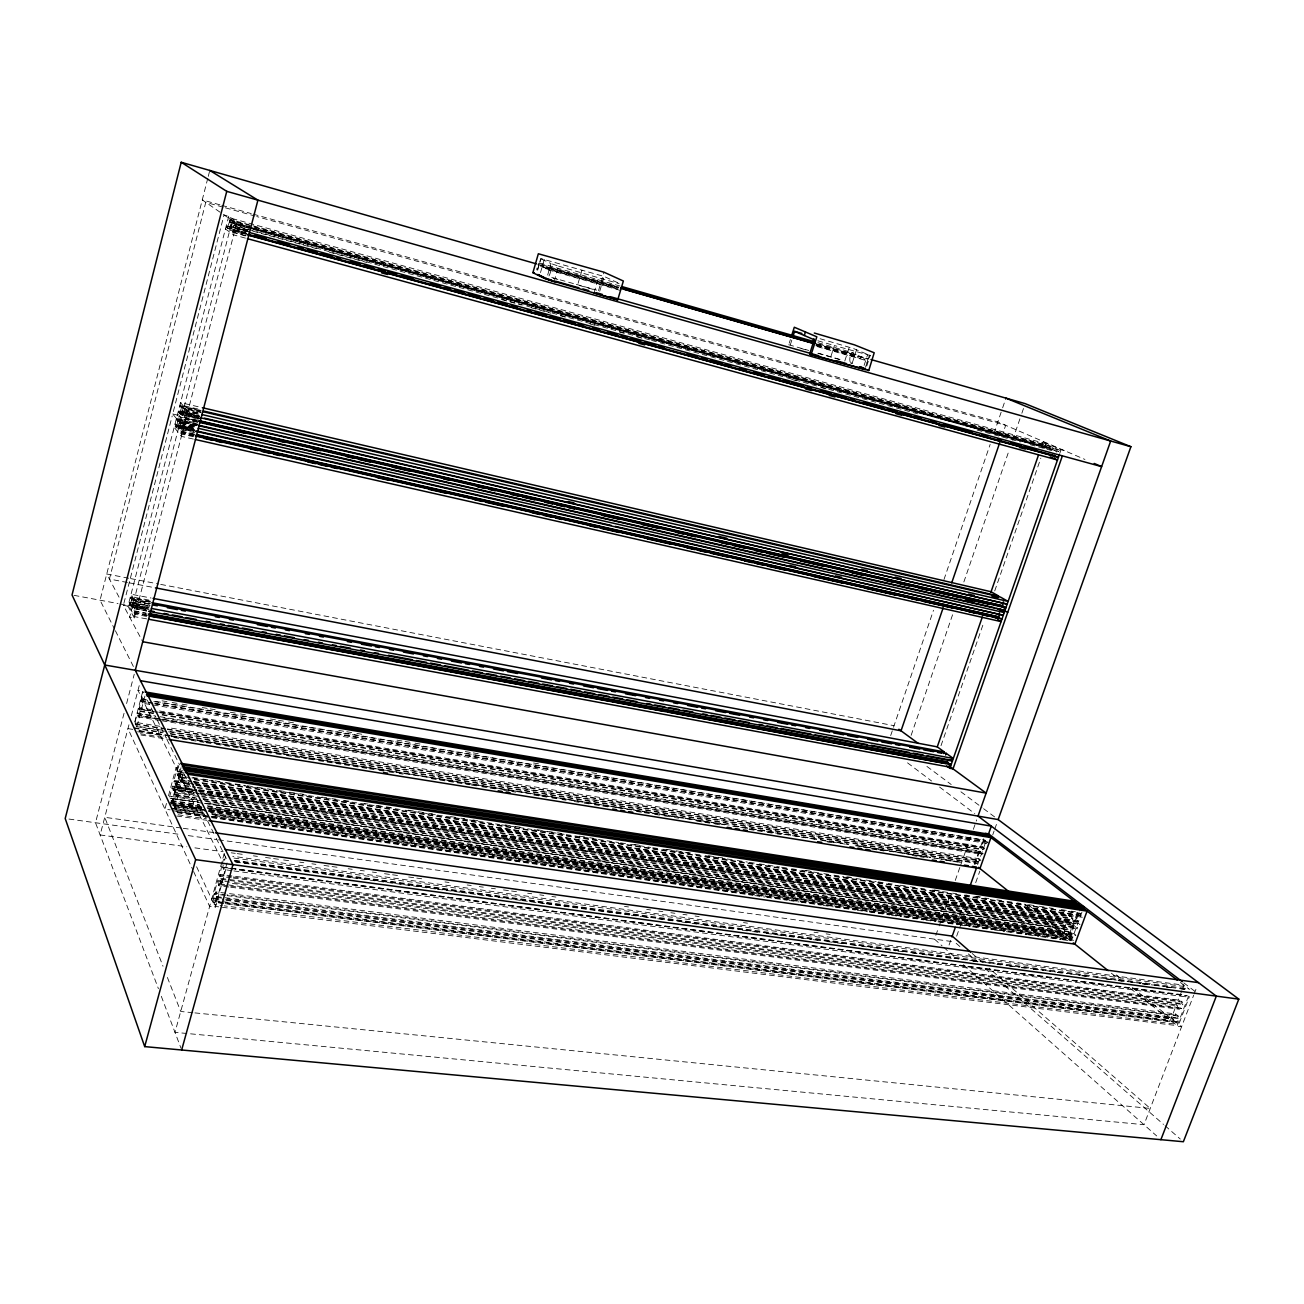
<?xml version="1.0" encoding="UTF-8"?>
<svg xmlns="http://www.w3.org/2000/svg" width="1304" height="1304" viewBox="0 0 1304 1304"><rect width="100%" height="100%" fill="white"/><g stroke="black" fill="none" stroke-linecap="round" stroke-linejoin="round"><path stroke-width="0.75" stroke-dasharray="5 3.75" d="M207.776 178.306L100.049 600.199L114.491 628.952M208.281 176.35L209.781 170.449M123.88 603.344L172.209 415.96M172.715 413.987L177.344 415.047L184.63 423.93L179.936 422.855L172.715 413.987L224.043 214.964L228.705 216.252L237.002 221.941L134.296 617.982L129.65 617.118L232.275 220.637M134.296 617.982L127.955 606.164L228.705 216.252M148.216 607.126L130.221 603.768L129.813 605.317L129.112 601.714L150.058 605.708M150.71 602.008L130.677 598.226L131.068 596.727L149.047 600.117M193.725 431.265L175.877 427.207L175.029 424.012L194.883 428.543M196.937 424.827L176.708 420.181L177.1 418.617L196.937 423.181M199.202 418.144L179.398 413.58L178.534 410.418L198.795 415.177M200.474 411.135L180.229 406.555L180.637 404.99L200.457 409.603M246.912 233.66L227.303 228.281L226.309 225.576L247.874 231.509M1050.6 446.278L232.014 219.985L228.396 217.491L1042.711 442.871L1050.6 446.278L1049.997 448.038L228.102 221.321L228.526 219.708L1052.736 447.207L1060.739 450.662L254.345 228.086M130.221 603.768L131.655 600.003L131.068 596.727M175.877 427.207L176.285 425.593L194.524 429.847M195.649 425.626L177.817 421.534L177.1 418.617M179.398 413.58L179.822 411.95L199.626 416.53M201.158 412.488L181.337 407.875L180.637 404.99M227.303 228.281L227.744 226.603L245.804 231.737M250.955 228.167L229.357 222.202L228.526 219.708M194.524 430.108L176.643 426.033L177.817 421.534M198.387 416.758L180.18 412.39L181.337 407.875M229.357 222.202L227.744 226.603M149.047 603.833L133.041 600.834L131.851 607.012L132.6 608.397L146.586 611.005M194.866 432.798L178.99 429.195L178.322 425.837L179.349 421.86L195.518 425.87M198.42 419.138L182.544 415.471L181.875 412.145L183.766 406.424L180.555 402.626L200.376 407.255M248.037 231.183L230.368 226.325L232.014 219.985M149.324 604.339L133.318 601.34L133.839 599.302L131.052 594.216L151.052 598.014M179.659 422.235L180.213 420.132L177.034 416.253L196.839 420.817M246.521 233.302L230.824 228.999L229.863 228.314L230.368 226.325M132.6 608.397L133.073 606.556L147.336 609.653M178.99 429.195L179.496 427.272L193.693 430.825M194.72 426.848L180.832 423.67L181.077 421.192L184.304 425.137L196.219 427.859M182.544 415.471L183.049 413.547L199.202 417.59M198.257 413.14L184.386 409.929L184.63 407.451L187.89 411.314L199.789 414.069M230.824 228.999L232.992 220.669L236.676 223.212L252.373 227.548M133.334 607.045L134.589 600.671L137.442 605.855M179.789 427.647L180.832 423.67M183.359 413.922L184.386 409.929M146.602 616.384L134.589 614.151L134.002 610.745L135.143 606.376L149.129 609.001M194.866 434.574L180.963 431.412L181.778 426.424L182.544 425.3L196.448 428.478M196.415 420.377L184.532 417.639L185.347 412.651L186.13 411.51L198.012 414.264M245.282 235.926L232.634 232.079L233.872 225.364L649.653 339.855M193.204 436.693L181.305 434.004L180.963 431.412M197.197 421.306L185.298 418.568L184.875 420.214L184.532 417.639M253.237 229.471L1058.897 451.543L234.72 224.011L233.872 225.364M134.589 614.151L134.997 612.587L147.01 614.803M146.602 610.924L136.61 609.066L135.86 605.447L135.143 606.376M181.305 434.004L181.729 432.357L193.628 435.063M183.44 428.478L182.544 425.3M233.497 232.699L233.938 230.987L245.722 234.215M247.548 229.928L235.779 226.684L234.72 224.011M124.043 713.288L95.502 822.726L158.42 988.693M126.602 703.524L134.247 674.201M128.966 724.779L100.131 834.951L186.847 846.769M131.296 715.847L140.506 680.704M134.801 721.748L142.821 691.136L137.98 690.321L222.169 860.95M134.964 722.351L137.409 713.011L155.502 715.961M157.034 712.228L138.974 709.262L143.032 691.576L143.636 692.766M160.164 720.509L138.061 716.907L137.409 713.011M138.974 709.262L139.398 707.648L151.443 709.637M986.932 843.476L142.152 703.133L141.565 699.009L142.886 695.57M159.936 726.312L135.844 722.416L135.355 724.323L165.461 729.18M138.061 716.907L138.485 715.244L160.604 718.863M156.92 718.911L138.827 715.961L140.017 711.43L139.398 707.648M142.152 703.133L142.658 701.21L152.682 702.889M152.992 703.475L142.951 701.813L143.701 697.216M136.969 726.344L145.037 695.602M166.456 803.427L164.923 809.099L170.172 809.865M168.477 795.864L176.073 767.518L181.321 768.317M169.536 797.005L172.454 786.116L196.594 789.702M188.298 784.258L173.758 781.243L178.648 762.97M193.399 793.533L173.253 790.55L172.454 786.116M174.198 782.155L174.671 780.411L186.749 782.221M189.862 777.591L177.784 775.766L177.051 771.055L179.365 764.388M202.43 803.166L170.221 798.456L170.775 796.385L1066.493 927.877L1068.807 929.703L1069.052 932.001L1067.797 935.408L208.591 811.006M173.253 790.55L173.725 788.773L191.867 791.463M198.273 793.191L174.133 789.605L175.437 784.715L174.671 780.411M170.351 805.481L171.72 798.39L170.775 796.385M177.784 775.766L178.355 773.679L184.386 774.592M184.728 775.309L178.697 774.38L179.512 769.36M171.411 803.59L181.028 767.746M171.688 804.193L180.816 770.208M172.389 803.085L175.339 792.115L193.432 794.788M197.23 791.137L177.1 788.138L181.093 770.68M192.796 783.541L180.718 781.732L179.756 779.759L181.142 772.653L185.168 773.256M196.301 799.564L176.138 796.597L175.339 792.115M177.1 788.138L177.572 786.393L191.655 788.496M201.272 808.643L173.09 804.552L173.644 802.482L199.822 806.279M182.299 770.273L181.142 772.653M176.138 796.597L176.627 794.821L194.769 797.494M177.572 786.393L178.355 790.746L177.034 795.668L195.144 798.325M173.644 802.482L174.035 806.573L206.505 811.284M180.718 781.732L181.272 779.645L191.346 781.161M183.277 772.229L181.631 780.362L191.704 781.878M174.801 807.844L183.994 773.679M224.239 853.403L174.98 1032.344L1143.999 1124.7L1193.682 995.213M229.797 882.058L217.686 880.493L212.226 900.347L1170.519 1020.331L1176.42 1004.879L231.819 882.319M231.33 877.804L219.691 876.272L221.664 866.084M222.153 864.275L224.663 855.196M223.147 903.395L213.057 902.14L213.563 898L214.85 893.321L224.956 894.609M228.803 886.981L218.713 885.677L217.686 880.493M219.691 876.272L220.213 874.381L1179.843 1000.233L1182.255 1002.108L1181.685 1003.591L1182.842 1004.487L1181.261 1008.644L219.74 884.748L219.251 883.737L218.713 885.677M225.347 895.44L215.258 894.169L215.877 891.92L1175.54 1013.941L1178.262 1016.093L1177.593 1017.854L1178.571 1018.636L1177.17 1022.287L225.625 903.444M231.916 870.664L223.848 869.605L222.674 867.225L223.294 864.959M225.51 856.924L224.598 860.232L224.19 859.417M219.74 884.748L221.207 879.401L220.213 874.381M223.18 902.319L215.095 901.308L214.198 904.601L222.267 905.595M223.603 903.199L215.519 902.189L217.018 894.348L215.877 891.92M223.848 869.605L224.467 867.323L1187.292 995.865L234.981 869.524M227.043 862.906L215.03 906.394L1177.202 1025.661L1188.596 995.963M193.611 871.545L209.634 906.443L215.372 907.144L226.342 867.404M537.329 269.895L541.095 258.616L604.127 276.464L619.188 283.375M537.704 270.156L540.638 258.632M540.492 272.569L544.322 259.414M547.664 275.03L551.005 263.571L540.997 258.844M554.151 281.436L558.617 266.163L551.005 263.571M581.991 270.107L577.607 284.973L596.042 290.205M593.988 292.895L598.487 277.752L619.09 283.653M598.52 290.662L603.996 272.21M599.726 291.248L604.127 276.464M791.805 340.132L790.142 345.397L788.724 344.761L790.403 339.513M830.99 356.204L834.43 345.544L870.208 355.487L853.403 348.51L818.407 338.225M844.78 361.045L849.263 347.223M856.581 349.684L852.082 363.523L850.713 362.985M864.096 365.446L867.535 354.9M865.465 367.337L869.458 355.095M866.769 366L870.208 355.487M890.681 735.554L933.501 610.239M943.966 579.579L990.144 444.419M993.892 433.45L1002.205 409.114M1002.646 407.793L1005.938 398.144M1001.733 436.824L1005.677 425.3L256.758 216.545M911.121 735.358L953.305 612.635M963.852 581.959L1009.329 449.668M1012.621 440.067L1021.195 415.145M1021.863 413.238L1023.836 407.484M1044.178 448.527L1046.183 442.741L1043.07 441.877L1041.733 445.691L1043.07 446.18L1043.51 444.876L1045.368 445.691L1045.808 447.37L252.911 228.705M940.999 745.692L983.428 623.491M994.724 590.94L1040.836 458.144M1052.736 447.207L1052.882 449.293L228.95 221.924M1056.55 452.048L1057.006 450.728M1059.761 453.433L1061.097 449.652L1043.07 441.877M935.832 935.359L938.505 927.78M939.19 925.889L950.567 893.713M955.245 880.461L959.94 867.209M960.608 865.302L970.649 836.907M973.338 829.344L976.68 819.874M974.414 864.128L983.428 838.765M974.952 864.568L979.777 850.99L157.523 716.303M159.463 710.957L982.466 846.801L982.01 848.089L981.064 847.356L985.286 835.44M170.514 734.103L977.234 863.492L977.658 859.744L978.359 860.298L978.913 858.749L167.971 727.599M162.609 719.189L982.499 853.126L982.026 854.462L979.777 850.99M155.616 701.356L985.449 840.363L984.895 841.911L155.404 703.834M949.067 945.025L951.235 938.896M956.68 923.607L966.867 894.935M977.641 864.65L986.003 841.113M982.466 846.801L984.259 848.187L983.803 849.491L161.794 714.364M956.647 936.19L970.942 896.044M975.702 882.661L979.793 871.186M992.719 834.87L994.088 831.039M994.756 829.132L996.81 823.394M198.599 790.012L1067.357 919.532L1062.059 933.941L207.874 810.126M194.801 783.443L1070.372 915.131L1069.867 916.5L1068.775 915.669L1070.111 912.05M1063.754 935.294L1065.075 928.872L206.113 803.068M1067.357 919.532L1069.965 923.395L1070.486 921.977L199.919 792.653M204.435 803.46L1065.89 929.507L1066.493 927.877M200.294 793.484L1071.48 922.759L1072.899 918.88L1070.372 915.131M208.314 810.306L1066.949 934.756L1066.069 937.136L211.525 813.875M1077.186 912.914L1067.78 938.489L212.177 815.326M1081.945 912.148L1071.855 939.548L1068.481 939.059L1077.886 913.468M211.933 813.973L1070.877 937.869L1071.692 938.521L1070.812 940.917L1069.101 939.548L1074.431 925.074L201.484 795.978M199.708 789.702L1077.463 920.657L1076.957 922.042L1075.865 921.178L1080.543 908.464M1070.877 937.869L1072.132 934.463L208.982 809.116M202.821 798.667L1077.593 927.551L1077.071 928.953L1074.431 925.074M209.325 809.8L1072.947 935.098L1073.551 933.452L207.874 807.453M194.818 783.851L1082.548 917.299L1080.185 915.473L1079.973 913.191L192.047 778.814M1179.843 1000.233L1179.272 1001.716L1178.017 1000.722L1181.962 990.388M1182.63 988.66L1183.95 985.205L232.715 856.288M225.168 903.656L1172.508 1021.912L1173.486 1019.353L1172.541 1018.603L1173.926 1014.952L226.961 894.854M1176.42 1004.879L1177.691 1005.873L1177.121 1007.373L1179.517 1009.263L1180.087 1007.747L217.686 883.558M1175.54 1013.941L1174.871 1015.702L1173.926 1014.952M1180.935 988.774L1184.961 989.328L1185.955 986.737L233.595 857.999M225.201 902.564L1176.192 1021.505L1175.214 1024.064L224.288 905.856M233.921 870.942L1185.629 996.859L1186.298 995.099M1132.279 987.568L1181.571 1026.753L1178.034 1026.313L1189.411 996.598M1194.138 994.023L1197.039 986.443M192.862 1012.703L180.718 1011.48L166.7 975.669M194.883 1012.898L1150.242 1108.433L989.068 968.171M216.399 896.598L1177.593 1017.854M216.806 897.478L224.891 898.505M226.912 898.766L1178.571 1018.636M213.563 898L223.652 899.271M225.673 899.532L1172.541 1018.603M213.954 898.847L224.06 900.119M226.081 900.379L1173.486 1019.353M227.124 895.62L1178.262 1016.093M218.224 881.602L224.288 882.4M232.373 883.444L1177.691 1005.873M230.824 887.242L1179.517 1009.263M219.153 875.163L231.264 876.744M233.286 877.005L1178.017 1000.722M233.351 878.065L1182.255 1002.108M220.718 878.391L1181.685 1003.591M221.207 879.401L1182.842 1004.487M222.674 867.225L1182.891 994.756L1185.629 996.859M232.96 869.263L224.467 867.323M234.753 860.363L1188.694 988.839M234.28 860.77L1184.961 989.328M234.687 861.585L958.994 958.945M961.015 959.222L971.105 960.575M973.126 960.852L983.216 962.205M985.221 962.466L995.311 963.835M997.332 964.096L1007.421 965.449M1009.443 965.726L1019.532 967.079M1021.537 967.356L1031.627 968.709M1033.648 968.986L1043.738 970.339M1045.759 970.616L1055.849 971.969M1057.854 972.23L1067.943 973.599M1069.965 973.86L1080.054 975.213M1082.075 975.49L1088.123 976.305M1096.191 977.381L1104.26 978.473M1106.281 978.75L1116.371 980.103M1118.392 980.364L1128.482 981.733M1130.486 981.994L1140.576 983.346M1142.597 983.624L1152.687 984.976M1154.708 985.254L1164.798 986.606M1166.803 986.884L1172.866 987.698M235.633 862.091L326.505 874.299M328.526 874.576L350.727 877.559M352.748 877.82L411.314 885.693M413.319 885.97L435.536 888.953M437.557 889.214L459.774 892.197M461.779 892.474L496.107 897.087M498.128 897.364L520.345 900.347M522.366 900.608L544.567 903.591M546.588 903.868L605.154 911.74M607.175 912.001L629.376 914.984M631.397 915.261L641.503 916.614M643.524 916.891L649.571 917.706M657.656 918.782L665.725 919.874M667.746 920.135L673.809 920.95M681.878 922.042L689.963 923.118M691.984 923.395L702.074 924.748M704.095 925.025L714.184 926.378M716.206 926.655L726.295 928.008M728.317 928.285L734.38 929.1M742.465 930.176L750.533 931.268M752.555 931.529L758.618 932.344M766.687 933.436L774.772 934.512M776.776 934.789L786.882 936.142M788.904 936.419L798.993 937.772M801.015 938.049L811.104 939.402M813.125 939.679L819.189 940.477M827.258 941.569L835.342 942.662M837.364 942.922L843.411 943.737M851.496 944.829L859.564 945.905M861.585 946.182L871.691 947.535M873.713 947.812L883.802 949.165M885.823 949.442L895.913 950.795M897.934 951.056L903.998 951.871M912.066 952.963L920.151 954.039M922.172 954.316L928.22 955.131M936.305 956.223L944.373 957.299M946.394 957.576L952.458 958.391M972.654 961.097L976.68 961.635M996.875 964.357L1000.918 964.895M1008.986 965.987L1013.029 966.525M1021.114 967.617L1025.14 968.155M1033.224 969.231L1037.267 969.785M1057.446 972.491L1061.489 973.029M1081.684 975.751L1085.727 976.288M1105.922 978.994L1109.948 979.548M1118.033 980.624L1122.076 981.178M1142.255 983.884L1146.297 984.422M1166.493 987.144L1170.536 987.682M194.915 847.861L223.147 851.708M231.215 852.816L235.258 853.354M237.263 853.631L245.331 854.739M253.4 855.831L257.442 856.386M265.511 857.478L271.558 858.309M273.579 858.586L281.631 859.678M283.653 859.955L291.721 861.047M299.79 862.156L303.816 862.71M311.884 863.802L315.927 864.356M323.995 865.448L330.042 866.28M332.064 866.557L340.132 867.649M348.184 868.741L352.227 869.295M360.295 870.404L364.321 870.942M372.39 872.05L376.432 872.604M384.484 873.696L390.548 874.528M392.553 874.788L400.621 875.897M408.69 876.989L414.737 877.82M416.758 878.097L424.827 879.189M444.99 881.944L449.032 882.482M467.174 884.96L471.217 885.514M479.285 886.606L483.311 887.16M491.38 888.252L495.406 888.806M503.474 889.915L509.538 890.73M511.543 891.007L519.611 892.099M527.68 893.207L531.722 893.762M539.774 894.854L543.817 895.408M551.885 896.5L555.911 897.054M624.486 906.394L628.512 906.948M646.67 909.426L650.696 909.964M658.764 911.072L662.807 911.61M670.875 912.719L674.901 913.273M682.97 914.365L687.012 914.919M695.065 916.011L699.107 916.565M743.476 922.613L747.502 923.15M814.055 932.23L818.097 932.784M826.165 933.876L830.192 934.43M68.982 819.059L180.213 834.478M188.265 835.603L216.513 839.515M218.518 839.809L954.609 941.928M181.24 828.024L104.744 817.298L163.016 966.231M183.261 828.301L213.448 832.539M178.11 814.788L206.342 818.831M176.79 816.011L206.994 820.314M172.03 805.041L206.293 810.012M174.377 806.051L206.57 810.713M208.314 811.528L1073.29 936.663M174.394 807.306L202.56 811.381M210.612 812.539L1074.137 937.331M175.258 808.643L203.473 812.702M171.606 808.154L203.864 812.816M171.932 808.871L204.141 813.5M212.193 814.658L1071.692 938.521M175.926 810.11L204.125 814.169M172.438 810.68L204.679 815.326M212.748 816.483L1069.101 939.548M176.92 811.479L209.178 816.108M211.183 816.402L1074.04 940.38M177.246 812.213L209.455 816.826M211.46 817.119L1070.861 940.477M177.165 812.751L752.799 895.31M754.804 895.604L764.877 897.038M766.882 897.331L787.013 900.216M789.034 900.51L799.091 901.944M801.112 902.238L821.227 905.123M823.248 905.416L833.305 906.851M835.326 907.144L855.44 910.029M857.461 910.322L867.519 911.757M869.54 912.05L889.67 914.935M891.675 915.229L901.749 916.663M903.754 916.956L923.884 919.842M925.889 920.135L935.962 921.569M937.967 921.863L946.019 923.02M948.041 923.313L958.098 924.748M960.103 925.041L970.176 926.476M972.181 926.769L980.233 927.926M982.254 928.22L992.311 929.654M994.333 929.948L1004.39 931.382M1006.411 931.675L1014.447 932.833M1016.468 933.126L1026.525 934.56M1028.546 934.854L1038.603 936.288M1040.625 936.582L1048.677 937.739M1050.682 938.032L1060.739 939.467M1062.76 939.76L1070.812 940.917M198.061 801.895L170.221 798.456M171.72 798.39L197.931 802.221M205.983 803.411L1068.807 929.703M171.166 800.46L199.382 804.568M207.45 805.742L1068.204 931.349M171.509 801.178L199.675 805.285M207.727 806.459L1069.052 932.001M170.759 802.335L205.038 807.323M207.059 807.616L1063.836 932.262M171.085 803.036L205.298 808.007M207.32 808.301L1064.634 932.914M200.93 807.942L173.09 804.552M174.606 804.503L200.816 808.301M208.885 809.474L1075.914 935.31L1073.551 933.452M173.628 805.155L205.869 809.833M178.355 790.746L194.459 793.125M196.464 793.435L1080.038 924.438M201.468 794.723L1069.965 923.395M175.779 793.044L199.936 796.614M201.941 796.907L1075.523 925.921M175.306 794.837L195.421 797.803M203.473 798.993L1075.001 927.34M203.196 799.515L1076.582 928.024M204.353 800.754L1077.071 928.953M196.35 785.464L1069.867 916.5M175.046 783.883L195.144 786.882M197.165 787.192L1071.921 918.114M175.437 784.715L195.567 787.73M197.572 788.023L1072.899 918.88M176.643 787.208L196.774 790.208M198.778 790.517L1075.865 921.178M172.894 787.029L197.051 790.615M199.056 790.925L1068.432 920.379M178.42 788.154L196.513 790.843M198.534 791.137L1079.549 922.27L1077.463 920.657M199.235 791.43L1076.957 922.042M172.421 788.806L192.536 791.789M200.066 793.174L1079.027 923.656M192.878 777.526L200.93 778.749M202.951 779.058L213.025 780.591M215.03 780.884L223.098 782.107M225.103 782.416L233.155 783.639M235.176 783.948L245.25 785.464M247.271 785.774L255.323 786.997M257.344 787.306L265.397 788.529M267.401 788.838L271.444 789.442M279.496 790.664L287.548 791.887M289.57 792.196L297.622 793.419M299.643 793.712L303.669 794.332M321.795 797.086L329.863 798.292M331.868 798.602L335.894 799.222M343.963 800.444L352.015 801.667M364.109 803.492L368.135 804.112M376.188 805.334L384.256 806.54M386.261 806.85L394.313 808.072M408.429 810.208L416.481 811.43M418.486 811.74L426.555 812.962M428.56 813.272L432.602 813.875M450.728 816.63L458.78 817.852M460.801 818.162L464.827 818.765M472.879 819.988L480.948 821.21M505.121 824.878L513.173 826.1M515.194 826.41L523.246 827.632M537.346 829.768L545.398 830.99M547.419 831.284L555.471 832.506M557.493 832.816L561.519 833.435M579.644 836.174L587.713 837.396M589.718 837.706L593.76 838.325M634.037 844.421L642.106 845.644M666.279 849.311L674.331 850.534M676.352 850.844L684.404 852.066M686.426 852.376L690.452 852.979M708.577 855.734L716.629 856.956M718.651 857.25L722.677 857.869M805.269 870.387L813.337 871.61M847.567 876.81L851.61 877.413M934.202 889.947L942.254 891.17M976.5 896.353L980.526 896.973M191.884 777.901L274.394 790.403M276.399 790.697L306.603 795.277M308.608 795.587L403.197 809.914M405.218 810.224L435.406 814.788M437.411 815.098L467.598 819.678M469.619 819.971L499.807 824.552M501.812 824.861L531.999 829.425M534.021 829.735L564.208 834.315M566.213 834.609L596.401 839.189M598.422 839.499L618.552 842.547M620.557 842.857L628.609 844.063M630.614 844.373L650.745 847.421M652.766 847.73L660.802 848.953M662.823 849.246L682.954 852.311M684.959 852.604L693.011 853.827M695.016 854.136L703.068 855.359M705.089 855.652L725.22 858.7M727.224 859.01L735.277 860.232M737.282 860.542L747.355 862.058M749.36 862.368L757.412 863.59M759.433 863.9L779.547 866.948M781.569 867.241L789.621 868.464M791.626 868.774L799.678 869.996M801.683 870.29L811.756 871.822M813.761 872.131L821.813 873.354M823.835 873.647L831.887 874.87M833.892 875.18L843.949 876.695M845.97 877.005L854.022 878.228M856.027 878.537L864.079 879.744M866.101 880.053L876.158 881.586M878.162 881.879L886.215 883.101M888.236 883.411L892.262 884.014M900.314 885.237L908.35 886.459M910.371 886.769L918.423 887.991M920.428 888.285L924.454 888.904M932.507 890.127L940.559 891.333M942.564 891.643L950.616 892.865M952.637 893.175L956.663 893.778M964.716 895L972.768 896.223M974.773 896.516L982.825 897.739M984.83 898.048L988.856 898.652M996.908 899.874L1004.96 901.097M1006.981 901.406L1015.017 902.629M1017.038 902.922L1021.065 903.542M1029.117 904.764L1037.169 905.97M1039.174 906.28L1047.226 907.502M1049.231 907.812L1053.257 908.415M1061.309 909.638L1069.361 910.86M1071.383 911.154L1075.409 911.773M179.968 776.988L190.042 778.504M180.311 777.673L186.358 778.586M194.41 779.808L1080.788 913.811M193.367 781.471L1083.151 915.636M179.756 779.759L191.835 781.569M193.856 781.878L1080.185 915.473M193.709 782.172L1084.015 916.288M173.758 781.243L193.872 784.258M195.877 784.552L1068.775 915.669M175.502 782.139L193.611 784.861M195.616 785.155L1072.426 916.728M177.051 771.055L183.098 771.984L215.372 836.581M177.393 771.74L183.424 772.653M176.839 773.81L184.891 775.032M132.796 729.392L127.955 728.61L192.764 869.703M139.12 730.631L169.275 735.456M171.28 735.782L732.033 825.53M734.038 825.856L848.611 844.193M856.646 845.481L935.033 858.016M937.038 858.342L961.162 862.205M139.023 730.81L165.152 734.983M167.156 735.309L725.774 824.698M733.826 825.97L848.35 844.307M860.412 846.231L930.746 857.494M932.751 857.804L960.885 862.303M139.414 731.251L169.569 736.075M171.59 736.401L615.993 807.469M618.014 807.795L724.584 824.829M732.636 826.117L738.667 827.095M740.672 827.404L815.082 839.303M823.134 840.591L847.258 844.454M855.31 845.742L861.341 846.703M863.346 847.029L927.698 857.315M945.791 860.216L951.822 861.178M953.843 861.504L957.853 862.14M137.605 731.723L163.75 735.912M173.807 737.51L203.978 742.335M205.999 742.661L214.035 743.932M216.056 744.258L264.321 751.968M266.342 752.294L274.394 753.582M276.399 753.908L284.451 755.195M286.456 755.505L306.57 758.716M308.592 759.042L316.627 760.33M318.649 760.656L366.913 768.366M368.934 768.692L376.97 769.963M378.991 770.289L387.027 771.577M389.048 771.903L397.101 773.191M399.105 773.5L403.132 774.152M431.298 778.651L469.505 784.747M471.526 785.073L479.562 786.361M481.583 786.687L495.667 788.936M503.703 790.224L509.734 791.186M511.755 791.495L515.781 792.147M533.874 795.032L539.921 795.994M541.926 796.32L549.978 797.608M551.983 797.934L560.035 799.222M562.04 799.531L566.066 800.183M574.119 801.471L582.154 802.742M584.176 803.068L592.212 804.356M594.233 804.682L608.316 806.931M636.466 811.43L642.513 812.392M644.518 812.718L652.571 813.989M654.575 814.315L662.628 815.603M664.632 815.929L672.685 817.217M674.69 817.526L678.716 818.178M696.825 821.064L702.856 822.025M704.861 822.351L712.913 823.639M714.918 823.965L720.965 824.927M749.115 829.425L755.163 830.387M757.168 830.713L765.22 832.001M767.225 832.311L775.277 833.598M777.282 833.924L781.308 834.56M827.567 841.96L831.593 842.596M871.822 849.034L877.869 849.996M879.874 850.306L883.9 850.958M912.05 855.457L918.097 856.418M920.102 856.744L924.129 857.38M140.392 733.744L166.521 737.917M140.979 735L167.14 739.156M135.078 723.736L165.233 728.61M167.254 728.936L980.934 860.347L978.913 858.749M167.466 729.506L978.359 860.298M162.283 730.224L136.138 726.018L135.844 722.416M170.319 731.511L980.396 861.895M136.431 726.621L166.602 731.479M168.607 731.805L979.108 862.156M134.035 727.713L162.185 732.229M170.221 733.516L976.533 862.938M134.312 728.3L162.478 732.815M137.784 713.777L155.844 716.744M163.88 718.048L980.706 851.74M137.36 715.423L161.435 719.352M163.44 719.678L980.249 853.06M158.941 719.237L983.363 853.81M162.169 720.835L982.026 854.462M138.599 708.496L150.628 710.468M160.669 712.131L981.064 847.356M140.099 709.115L158.191 712.098M160.196 712.424L984.259 848.187M159.039 712.571L982.01 848.089M139.675 710.729L153.742 713.043M140.017 711.43L154.068 713.744M162.087 715.048L982.662 849.833M141.565 699.009L147.58 700.003M141.843 699.58L145.869 700.248M153.888 701.585L985.449 840.363M154.687 703.215L987.487 841.928M141.337 701.487L147.368 702.497M154.997 703.818L988.22 842.498M162.071 700.835L170.107 702.171M172.112 702.514L180.148 703.85M182.152 704.193L190.188 705.529M202.234 707.55L208.249 708.561M210.27 708.887L218.29 710.24M230.335 712.261L238.371 713.598M240.376 713.94L248.412 715.277M270.498 718.977L276.529 719.987M278.534 720.313L286.57 721.666M288.575 721.992L296.611 723.345M338.779 730.403L344.794 731.414M346.815 731.74L354.835 733.092M356.856 733.418L364.875 734.771M397.003 740.15L403.034 741.161M405.039 741.487L413.075 742.84M415.079 743.166L423.115 744.519M465.283 751.577L471.298 752.587M473.319 752.913L481.339 754.266M533.548 763.003L539.579 763.997M591.788 772.734L597.803 773.745M134.002 610.745L145.999 612.978M134.328 611.348L146.325 613.581M133.921 612.913L145.918 615.146M147.466 615.667L134.997 612.587M146.635 618.878L134.638 616.662L128.297 604.877L148.297 608.609M134.328 603.198L150.335 606.197M129.569 602.562L149.585 606.311M129.161 604.111L149.178 607.86M132.323 605.17L148.33 608.153M74.035 595.341L118.061 603.556M120.066 603.931L149.064 609.538M127.955 606.164L123.375 605.317L142.723 641.731M131.851 607.012L145.852 609.62M136.138 608.202L146.146 610.076M150.237 601.16L130.221 597.395L130.677 598.226M133.839 599.302L149.846 602.318M131.345 599.433L149.341 602.823M131.655 600.003L150.579 603.687M128.721 578.226L106.732 573.988L119.039 597.167M130.71 578.601L158.697 583.996M160.685 584.388L894.055 725.692M127.417 582.497L109.422 579.041L205.771 202.332L223.424 207.255M129.422 582.872L153.399 587.468M193.302 439.057L181.403 436.367L174.182 427.288L194.035 431.82M180.604 430.956L194.492 434.118M194.166 435.732L181.729 432.357M180.539 433.042L194.443 436.204M177.849 419.529L198.045 424.224M198.029 424.55L176.187 419.529L176.708 420.181M196.888 425.283L184.972 422.561L177.686 413.71L199.479 418.731M177.458 421.094L197.295 425.642M180.522 423.295L196.399 426.93M183.31 426.245L193.236 428.494M175.551 424.664L193.383 428.739M178.322 425.837L194.214 429.456M182.902 427.826L194.801 430.532M175.127 426.278L194.948 430.793M178.648 412.667L198.909 417.41M181.68 414.427L199.528 418.551M184.157 417.198L198.061 420.393M197.752 421.958L185.298 418.568M184.108 419.285L197.98 422.463M181.386 405.886L201.191 410.499M199.512 410.532L179.707 405.919L180.229 406.555M180.979 407.451L200.783 412.048M184.076 409.554L197.947 412.781M179.072 411.053L199.202 415.862M181.875 412.145L199.691 416.269M232.634 232.079L246.358 235.828M245.413 238.11L233.644 234.899L225.413 228.982L246.994 234.899M651.625 340.393L919.173 414.216M977.185 430.043L1020.331 441.926M1030.144 444.631L1055.637 451.64M235.16 226.26L250.841 230.58M252.813 231.118L319.447 249.455M329.26 252.161L366.489 262.414M501.747 299.643L521.356 305.038M531.152 307.728L550.761 313.123M560.557 315.829L568.397 317.98M589.962 323.914L597.803 326.065M619.351 332.015L627.208 334.166M637.004 336.856L644.844 339.024M791.854 379.48L799.694 381.648M821.259 387.581L829.099 389.733M230.026 226.065L247.678 230.922M226.896 225.999L247.385 231.558M229.863 228.314L245.559 232.617M226.456 227.678L246.097 233.057M232.65 230.075L246.798 234.133M1061.097 449.652L1064.243 450.532M229.374 220.294L247.026 225.168M254.867 227.336L1045.368 445.691M251.053 227.418L228.102 221.321M253.009 227.955L1049.997 448.038M235.6 224.614L251.281 228.933M219.903 204.826L202.267 199.903L221.794 213.4M221.859 205.38L251.248 213.579M253.204 214.133L997.821 421.909L1084.944 459.448M225.38 207.809L254.785 215.991M551.755 277.507L574.445 283.848M553.124 278.127L560.655 280.23M576.335 284.37L596.661 290.14M788.724 344.761L808.741 350.45M801.015 348.478L808.268 350.531M542.105 264.842L618.178 286.603M819.124 344.109L856.19 354.721M538.422 264.435L618.618 287.369M816.19 343.881L869.018 358.991M620.068 286.049L539.758 263.049A3.847 1.369 -75.2 0 1 540.247 265.967A5.493 1.956 -75.2 0 1 542.92 267.255A5.509 1.972 -75.2 0 1 545.61 268.559A5.526 1.972 -75.2 0 1 548.332 269.863A3.896 1.402 -75.2 0 1 550.223 268.053L618.569 287.597M815.815 343.995L866.589 358.518A3.602 1.777 -73.6 0 1 867.404 361.355L867.062 362.708A6.895 3.407 -73.6 0 1 865.563 365.805M547.484 267.418L617.623 287.467M816.369 344.289L863.118 357.671M540.247 265.967L618.178 288.233M816.923 345.038L853.941 355.617A5.086 2.494 -73.7 0 1 857.396 357.084A5.102 2.494 -73.6 0 1 860.852 358.551A5.118 2.51 -73.6 0 1 864.34 360.051A3.602 1.777 -73.6 0 1 866.589 358.518M542.92 267.255L617.151 288.461M816.369 345.364L857.396 357.084M545.61 268.559L618.063 289.243M815.815 345.707L860.852 358.551M548.332 269.863L622.448 291.02M817.526 346.685L864.34 360.051M817.885 340.8L834.43 345.544M817.885 342.707L853.142 352.813A3.57 1.744 -73.6 0 1 853.941 355.617M818.407 353.237L843.558 360.474M817.804 353.27L842.857 360.491M558.617 266.163L598.487 277.752M850.876 362.805L852.702 363.457M223.424 214.524L249.471 232.519M926.916 766.41L951.203 784.535M960.918 791.789L981.977 807.486M983.591 808.692L994.936 817.152M907.551 762.856L931.578 780.998M939.581 787.045L974.821 813.663M1183.82 982.906L1195.1 991.496M1180.381 982.482L1189.525 989.475M1070.486 921.977L1071.48 922.759M1180.087 1007.747L1181.261 1008.644M1066.949 934.756L1067.797 935.408M1176.192 1021.505L1177.17 1022.287M1027.894 904.585L1071.855 939.548M1116.387 974.936L1124.325 981.244M1024.585 904.096L1068.481 939.059M1111.35 973.208L1120.869 980.787M1130.389 988.383L1178.034 1026.313M972.181 953.469L981.39 961.488M956.142 943.265L960.706 947.258M968.334 953.925L977.495 961.912M985.107 968.579L1163.543 1124.423M1165.075 1125.743L1180.316 1139.06M934.495 939.141L942.091 945.873M943.607 947.209L956.256 958.407M963.363 964.716L1156.664 1135.931M186.13 411.51L187.026 414.656M115.404 630.745L135.274 670.289M147.303 700.118L153.562 712.685M157.148 719.857L166.097 737.803M166.993 739.612L179.528 764.731M216.268 838.374L227.907 861.716M173.725 788.773L174.133 789.605M176.627 794.821L177.034 795.668M214.85 893.321L215.258 894.169M215.095 901.308L215.519 902.189M196.611 866.769L215.372 907.144M161.305 996.289L180.995 1048.22M851.414 363.392A6.83 3.341 -73.6 0 1 850.697 362.838M850.159 361.86A6.83 3.341 -73.6 0 1 850.452 355.584L850.941 354.329A3.57 1.744 -73.6 0 1 853.142 352.813M536.743 269.912A7.384 2.624 -75.2 0 1 536.987 268.086M548.984 275.894A7.465 2.673 -75.2 0 0 550.369 272.471L550.712 271.004A3.896 1.402 -75.2 0 0 550.223 268.053M537.916 264.842A3.847 1.369 -75.2 0 1 539.774 263.049"/><path stroke-width="1.5" d="M536.466 263.881L181.207 162.266L72.03 594.966L195.649 859.662L144.695 1046.607L1183.364 1141.734L1238.8 999.125L998.163 819.58L104.744 665.007M181.207 162.266L226.749 191.346L65.2 818.521L144.695 1046.607M181.663 1049.981L232.927 864.65L135.274 670.289L257.915 200.148L209.781 170.449M555.048 281.941L544.469 278.437L532.896 272.699L538.34 253.758L603.996 272.21L623.361 281.012L617.721 299.855L552.537 280.963M791.512 336.008L794.299 327.239L816.826 336.807L811.104 354.672L868.774 370.499L874.202 352.765L854.43 344.843L814.315 333.025M792.93 336.628L794.592 331.363L801.862 333.449M804.307 335.519L805.448 331.966M812.881 342.333L813.989 338.844M811.104 354.672L809.637 354.02L814.201 339.741L794.592 331.363M943.151 607.827L901.031 730.81L155.404 587.859M951.708 582.855L999.76 442.594M943.721 753.582L944.292 751.935L937.266 746.866L982.287 617.069M990.893 592.26L1038.44 455.21M992.002 596.303L997.951 597.688L998.538 595.993L991.073 591.755L202.348 407.712M945.612 754.967L946.182 753.304L152.584 604.062M992.572 617.102L998.522 618.455L999.402 612.994M1002.401 607.371L1003.281 601.91M149.993 613.728L947.503 761.943L949.54 765.04L949.98 763.769L149.015 615.178M1054.757 457.182L1054.317 455.422M148.607 611.299L952.409 761.08L951.219 760.216L951.659 758.977M1004.178 608.397L1004.634 607.077L199.186 421.762M1062.255 456.237L953.028 768.871L949.882 768.3L1059.37 454.574M951.92 936.989L955.31 927.437M970.257 885.383L976.386 868.187M987.927 835.701L991.317 826.133L140.506 680.704M998.163 819.58L1130.894 446.718L1025.156 403.637L870.974 359.545M1074.92 904.894L1075.8 902.498L181.37 764.698M1160.886 1139.68L1216.322 996.126L978.016 816.092L1110.682 441.013L1005.938 398.144M532.863 272.618L534.184 272.715M195.649 859.662L1238.8 999.125M225.315 849.507L1198.506 982.645M215.47 832.816L952.23 936.109L970.649 952.132M209.015 820.607L1074.871 944.145L1087.063 911.121L188.004 774.283M183.049 768.056L1079.875 905.612M1182.223 981.667L988.579 833.859L985.351 833.321L1080.592 906.15L1083.966 906.671M183.587 769.148L1081.212 906.639L1082.939 907.959L184.304 770.582M185.282 772.538L1085.319 909.784M180.669 763.28L1074.089 901.194M182.332 766.622L1078.147 904.291M383.572 772.522L387.598 773.158M498.128 790.778L502.154 791.414M506.164 792.05L510.19 792.702M612.684 809.034L616.694 809.686M620.72 810.322L624.746 810.958M628.756 811.593L632.782 812.245M727.241 827.306L731.251 827.942M735.277 828.578L739.286 829.23M743.313 829.866L747.339 830.501M817.673 841.716L821.699 842.351M849.833 846.85L853.843 847.486M857.869 848.122L861.879 848.774M865.905 849.409L869.931 850.045M932.23 859.972L936.239 860.624M940.265 861.259L944.292 861.895M964.389 865.106L968.399 865.742M972.425 866.394L976.435 867.03M169.145 739.482L979.94 868.529L990.942 837.608L147.059 695.945M145.037 691.919L985.905 833.745L987.389 834.886L147.645 693.451M146.455 694.739L989.443 836.451M142.723 641.731L986.15 793.125L948.986 765.904M865.237 369.505L809.637 354.02M148.33 613.939L948.301 762.53M149.911 615.879L157.914 617.362M161.924 618.112L213.905 627.746M217.915 628.495L227.907 630.337M231.916 631.087L269.912 638.129M273.905 638.878L389.896 660.378M393.906 661.112L445.903 670.761M449.896 671.495L607.892 700.786M611.886 701.519L663.883 711.169M667.876 711.902L677.884 713.761M681.878 714.51L839.874 743.785M843.867 744.535L945.856 763.443M149.455 616.042L951.17 764.633L949.98 763.769M148.623 619.237L950.257 767.225M151.443 608.463L953.322 758.472L946.182 753.304M150.156 610.81L154.149 611.56M164.174 613.434L168.167 614.184M172.177 614.917L182.185 616.792M186.195 617.542L196.219 619.4M206.228 621.274L210.237 622.024M220.246 623.882L224.255 624.632M228.249 625.382L238.273 627.257M242.267 627.99L252.291 629.865M262.3 631.739L266.309 632.473M276.318 634.347L280.327 635.097M284.337 635.847L294.345 637.705M304.354 639.579L308.363 640.329M318.372 642.187L322.381 642.937M332.39 644.812L336.399 645.545M340.409 646.295L350.417 648.169M360.426 650.028L364.435 650.777M374.444 652.652L378.453 653.402M388.462 655.26L412.504 659.742M416.514 660.492L426.522 662.351M430.532 663.1L440.54 664.975M444.55 665.725L468.576 670.207M472.586 670.941L482.594 672.815M486.604 673.565L496.612 675.423M500.622 676.173L510.63 678.047M514.64 678.797L524.648 680.655M528.658 681.405L538.666 683.28M542.676 684.013L552.684 685.888M556.694 686.637L566.702 688.496M570.712 689.245L580.72 691.12M584.73 691.87L594.738 693.728M598.748 694.478L608.772 696.352M612.766 697.086L622.79 698.96M626.784 699.71L636.808 701.568M646.817 703.443L650.826 704.193M654.82 704.942L664.844 706.801M668.838 707.55L678.862 709.425M682.872 710.158L692.88 712.033M702.889 713.907L706.898 714.641M710.908 715.391L720.916 717.265M724.926 718.015L734.934 719.873M738.944 720.623L748.952 722.497M758.961 724.356L762.97 725.106M766.98 725.855L776.988 727.713M780.998 728.463L811.039 734.071M815.049 734.82L853.093 741.911M857.103 742.661L867.111 744.535M871.121 745.269L909.165 752.375M913.175 753.125L923.183 754.983M927.193 755.733L951.219 760.216M153.057 598.389L937.266 746.866M151.851 602.692L944.292 751.935M153.318 605.089L157.328 605.838M167.336 607.729L177.328 609.604M181.337 610.353L185.347 611.103M215.356 616.743L219.349 617.493M229.357 619.384L233.367 620.133M257.377 624.649L267.385 626.523M271.379 627.273L275.388 628.023M285.397 629.897L289.39 630.663M305.397 633.662L309.407 634.412M319.415 636.303L323.408 637.053M347.418 641.552L351.428 642.318M361.436 644.192L371.428 646.067M375.438 646.817L379.431 647.566M389.44 649.457L393.449 650.207M403.458 652.082L413.45 653.972M423.458 655.847L427.467 656.597M437.459 658.471L441.469 659.221M451.477 661.112L461.486 662.986M465.479 663.736L469.489 664.486M479.481 666.377L483.491 667.126M493.499 669.001L503.507 670.875M507.5 671.625L517.509 673.516M541.519 678.031L551.527 679.906M555.52 680.655L559.53 681.405M569.538 683.28L573.532 684.046M583.54 685.92L593.548 687.795M597.542 688.545L607.55 690.435M611.56 691.185L615.553 691.935M625.561 693.809L635.57 695.7M645.578 697.575L649.571 698.325M659.579 700.199L663.573 700.949M673.581 702.84L677.591 703.589M687.599 705.464L697.591 707.355M701.601 708.105L705.594 708.854M715.603 710.729L725.611 712.603M729.621 713.369L739.612 715.244M749.621 717.118L753.63 717.868M763.639 719.759L767.632 720.509M777.64 722.383L787.649 724.258M791.642 725.024L795.652 725.774M805.66 727.648L809.654 728.398M819.662 730.273L829.67 732.163M833.663 732.913L843.672 734.788M847.681 735.537L857.673 737.428M867.682 739.303L877.69 741.177M881.683 741.927L891.691 743.818M895.701 744.568L899.695 745.317M909.703 747.192L919.711 749.083M923.705 749.833L933.713 751.707M937.723 752.457L941.716 753.207M195.29 439.497L1001.081 621.601L997.707 619.612M196.464 434.558L998.13 616.645M196.839 435.014L998.994 617.151M195.6 435.52L1002.026 618.911L196.154 436.188M204.369 438.454L212.307 440.247M216.285 441.143L222.234 442.496M250.026 448.804L257.964 450.597M261.941 451.494L269.879 453.303M273.856 454.199L279.806 455.552M307.614 461.844L315.552 463.653M319.513 464.55L327.467 466.343M331.428 467.256L337.394 468.592M377.1 477.606L389.016 480.296M428.723 489.293L446.587 493.352M474.379 499.644L482.317 501.453M486.294 502.35L504.159 506.408M531.951 512.7L539.905 514.509M543.866 515.406L551.804 517.199M555.781 518.096L561.731 519.448M589.538 525.756L597.476 527.549M601.454 528.446L619.318 532.505M647.11 538.797L670.941 544.208M686.817 547.81L694.755 549.603M698.732 550.5L706.67 552.309M710.647 553.206L728.512 557.248M744.405 560.85L752.343 562.66M756.304 563.556L764.258 565.349M768.219 566.262L786.084 570.304M813.892 576.612L843.672 583.361M865.514 588.3L895.294 595.064M911.17 598.666L919.108 600.459M923.085 601.356L952.865 608.104M968.742 611.706L976.696 613.516M980.657 614.412L988.595 616.205M966.949 600.671L972.898 602.04M200.914 425.74L994.707 607.745M198.876 425.74L1004.96 610.484M1007.731 612.309L999.483 608.642M198.208 428.315L1004.227 612.57L996.696 608.202M789.768 565.48L795.733 566.832M835.44 575.895L841.406 577.248M196.79 430.988L611.315 525.463M615.276 526.376L1003.298 615.26L195.355 431.2M204.337 418.144L1007.177 604.127L200.897 417.867M781.96 553.711L787.909 555.08M200.05 420.85L1001.994 605.561M198.404 420.833L1002.857 606.05M199.74 422.414L1005.906 607.811L1004.634 607.077M233.644 430.662L245.527 433.401M279.219 441.143L285.152 442.512M312.895 448.886L320.817 450.695M346.571 456.628L354.509 458.437M358.47 459.35L370.352 462.089M392.145 467.093L409.978 471.2M443.67 478.943L449.603 480.312M477.346 486.685L485.267 488.511M489.228 489.407L495.178 490.777M511.021 494.428L518.959 496.253M522.92 497.15L534.803 499.888M544.713 502.17L552.635 503.996M556.596 504.892L564.518 506.718M568.479 507.631L574.428 509M602.171 515.373L620.003 519.481M641.796 524.485L659.628 528.576M675.472 532.228L683.41 534.053M687.371 534.966L695.293 536.775M721.047 542.708L728.969 544.518M732.929 545.431L744.828 548.169M754.723 550.451L762.661 552.26M766.622 553.173L784.454 557.281M800.297 560.916L824.079 566.376M851.822 572.766L863.704 575.488M885.497 580.508L893.419 582.317M897.38 583.23L909.279 585.969M919.173 588.251L927.111 590.06M931.072 590.973L948.904 595.08M952.865 595.993L960.787 597.803M964.748 598.715L988.53 604.192M203.587 411.037L998.538 595.993M202.446 411.591L1000.543 597.134L1008.122 601.437L201.761 414.525M568.169 501.551L574.119 502.936M718.781 536.384L726.703 538.226M861.455 569.392L867.404 570.761M895.147 577.183L901.08 578.552M968.464 594.135L974.414 595.52M381.746 272.911L387.63 274.508M638.781 343.278L644.681 344.892M805.562 388.951L811.447 390.564M829.116 395.389L835 397.003M895.832 413.661L901.716 415.275M938.994 425.479L944.878 427.093M1019.435 447.5L1025.319 449.114M247.385 238.648L1057.479 460.002L1050.291 456.84M249.471 232.519L1101.635 466.636L1094.219 463.442M308.363 249.863L314.248 251.476M322.104 253.628L329.961 255.78M379.024 269.243L384.908 270.873M388.837 271.949L396.677 274.101M469.31 294.036L477.15 296.187M539.954 313.416L543.882 314.492M563.507 319.887L575.292 323.115M592.945 327.972L598.846 329.586M645.936 342.512L655.749 345.201M687.159 353.824L691.087 354.9M710.713 360.295L722.481 363.523M740.15 368.364L746.035 369.977M753.891 372.145L757.82 373.221M783.329 380.214L789.213 381.844M793.142 382.92L802.954 385.609M834.364 394.232L838.276 395.308M863.802 402.3L869.686 403.93M873.615 405.006L881.455 407.158M887.356 408.771L893.24 410.385M901.08 412.537L905.009 413.612M930.534 420.621L936.419 422.235M944.259 424.387L948.187 425.463M967.812 430.858L971.741 431.934M1010.991 442.708L1016.892 444.322M1024.732 446.473L1028.66 447.549M254.362 235.453L266.13 238.681M277.882 241.908L289.651 245.136M297.491 247.287L303.376 248.901M307.304 249.977L317.1 252.666M321.028 253.742L332.797 256.969M336.709 258.045L340.637 259.121M350.434 261.811L360.246 264.5M364.158 265.576L373.971 268.265M377.883 269.341L383.767 270.955M387.695 272.031L395.536 274.182M401.42 275.796L413.172 279.023M430.825 283.881L440.622 286.57M444.55 287.646L450.434 289.26M454.346 290.336L464.159 293.025M468.071 294.101L479.839 297.328M483.768 298.404L493.564 301.094M497.492 302.169L507.289 304.859M511.217 305.935L517.101 307.548M526.897 310.238L530.826 311.314M534.738 312.389L546.506 315.617M550.435 316.693L560.231 319.382M564.159 320.458L573.956 323.147M577.884 324.223L583.752 325.837M593.564 328.526L597.476 329.602M607.289 332.292L617.085 334.981M621.014 336.057L626.898 337.671M630.81 338.747L640.623 341.436M644.535 342.512L654.347 345.201M658.259 346.277L664.143 347.891M687.681 354.346L697.477 357.035M701.405 358.111L707.29 359.725M711.202 360.8L721.014 363.49M724.926 364.566L730.81 366.179M754.348 372.634L764.144 375.324M768.072 376.4L779.825 379.627M783.753 380.703L787.681 381.779M791.593 382.854L803.362 386.082M807.274 387.158L811.202 388.233M820.998 390.923L830.811 393.612M834.723 394.688L846.492 397.916M850.42 398.991L854.332 400.067M864.144 402.757L883.753 408.152M887.665 409.228L897.478 411.917M901.39 412.993L911.203 415.683M915.115 416.758L920.999 418.372M930.811 421.062L934.724 422.137M944.536 424.827L970.013 431.82M981.782 435.047L987.666 436.661M997.462 439.35L1001.39 440.426M1011.187 443.115L1020.999 445.805M1024.911 446.881L1036.68 450.108M248.347 234.378L1055.229 455.813M247.695 234.753L1058.44 457.231L248.282 235.193M226.749 191.346L1130.894 446.718M551.673 280.083L545.822 278.437A7.465 2.673 -75.2 0 0 546.523 278.502M555.569 281.191L578.976 287.825M582.888 288.917L588.74 290.58M596.531 292.797L602.383 294.443M610.191 296.66L818.863 355.748M836.418 360.719L846.166 363.49M593.988 292.895L617.721 299.855M622.089 287.728L815.228 343.001M621.063 287.94L814.674 343.327M620.525 288.151L813.859 343.441M623.475 289.146L814.413 343.734M622.024 286.603L813.973 341.583M551.771 280.735L548.919 279.773M548.299 279.561L538.275 274.753M860.281 366.668L865.823 369.081M859.401 366.701L865.237 369.244M867.682 369.88L868.774 370.499M537.786 274.459L544.224 277.638M898.896 729.246L918.293 743.443M946.688 765.953L949.882 768.3M1080.592 906.15L1177.186 980.037M978.456 867.356L1010.47 892.849M1073.241 942.857L1108.172 970.665"/></g></svg>
